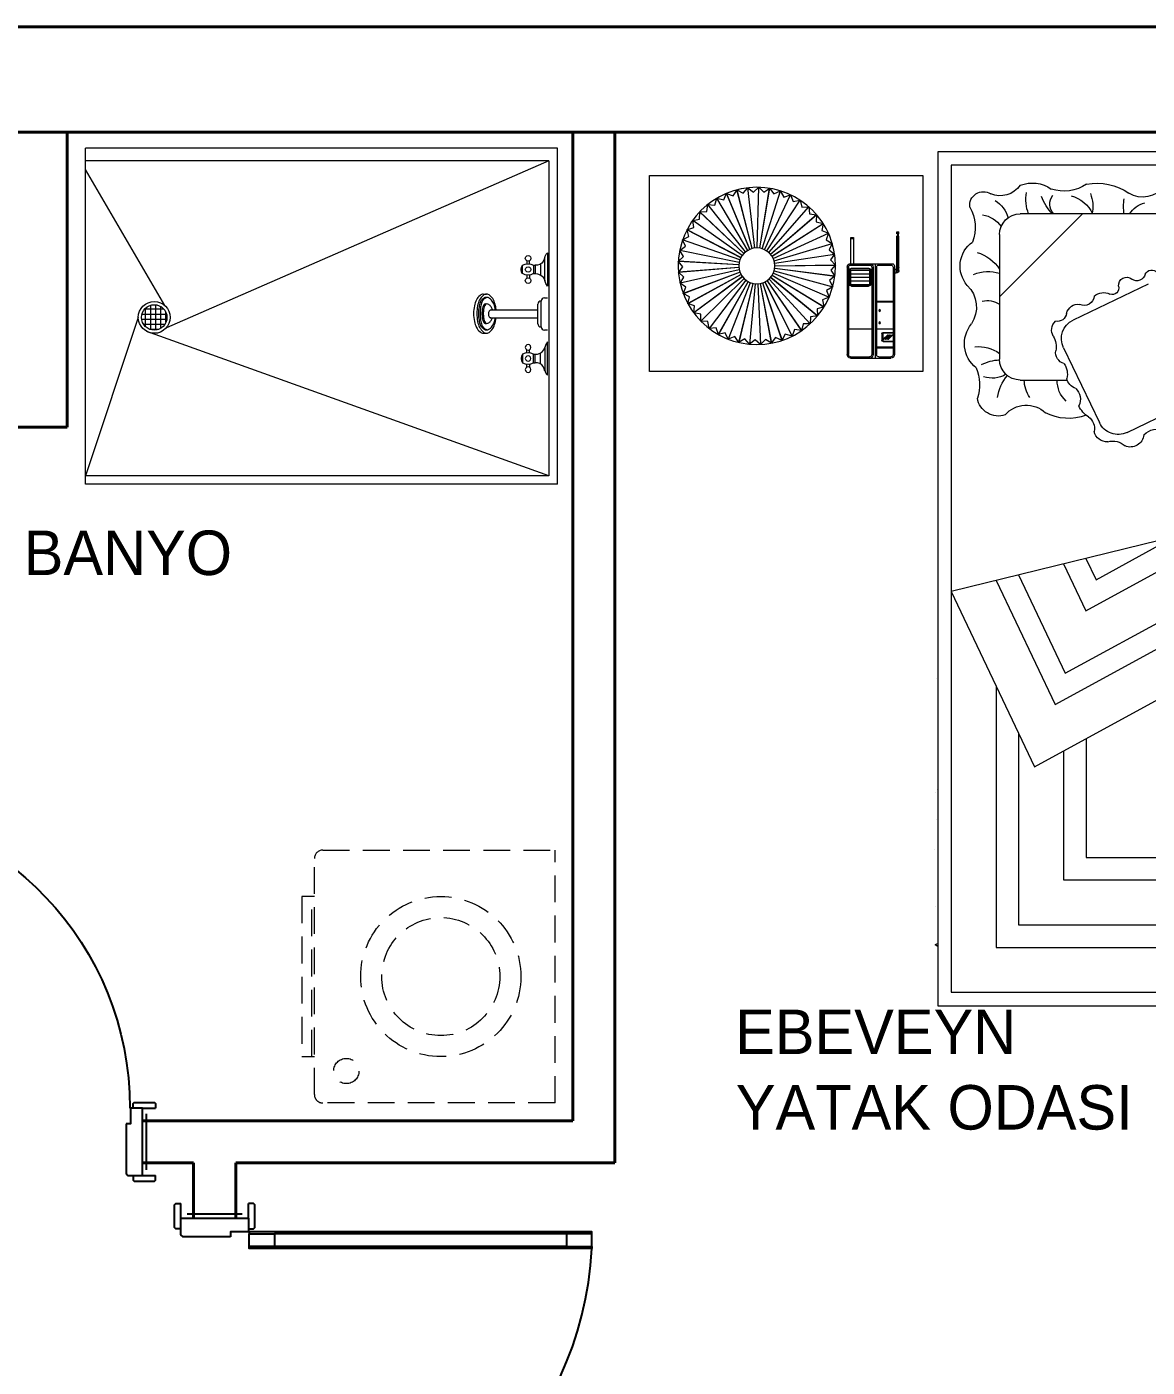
# Model space of a CAD drawing. Header units: millimetres. Extents: x 0 to 2111, y 0 to 1407.
# Drawn here: x 1531.1 to 1796.9, y 1088.6 to 1406.7 of the extents above; entities that cross this region are included whole.
import ezdxf

# ---------------------------------------------------------------- set-up
doc = ezdxf.new("R2010")
doc.units = ezdxf.units.MM
doc.linetypes.add('DASHED2', pattern=[9.525, 6.35, -3.175])
for name, color, linetype, lineweight in [('duvar_40', 255, 'Continuous', 40), ('KAPI_ALFA', 252, 'Continuous', 25), ('TEF', 252, 'Continuous', 13), ('tefriş-mobilyaaa', 250, 'Continuous', 15), ('yazı', 255, 'Continuous', 20)]:
    doc.layers.add(name, color=color, linetype=linetype, lineweight=lineweight)
doc.styles.get("Standard").update_dxf_attribs({"font": 'EtrFont'})

# ---------------------------------------------------------------- blocks, each defined once
blk = doc.blocks.new('11')
at = {"layer": 'TEF'}
h = blk.add_hatch(dxfattribs=at)
h.set_pattern_fill('NET', color=256, scale=0.380158, angle=180, style=0, pattern_type=2)
h.set_pattern_definition([(-270, (-9224.0839, 7427.8877), (-1.20700196, -2e-16), []), (-180, (-9224.0839, 7427.8877), (1e-16, -1.20700196), [])])
h.paths.add_polyline_path([(1561.32, 1334.73), (1561.79, 1334.77), (1562.25, 1334.88), (1562.69, 1335.06), (1563.09, 1335.31), (1563.45, 1335.62), (1563.76, 1335.98), (1564.01, 1336.38), (1564.19, 1336.82), (1564.3, 1337.28), (1564.34, 1337.76), (1564.3, 1338.23), (1564.19, 1338.69), (1564.01, 1339.13), (1563.76, 1339.53), (1563.45, 1339.89), (1563.09, 1340.2), (1562.69, 1340.45), (1562.25, 1340.63), (1561.79, 1340.74), (1561.32, 1340.78), (1560.84, 1340.74), (1560.38, 1340.63), (1559.94, 1340.45), (1559.54, 1340.2), (1559.18, 1339.89), (1558.87, 1339.53), (1558.62, 1339.13), (1558.44, 1338.69), (1558.33, 1338.23), (1558.29, 1337.76), (1558.33, 1337.28), (1558.44, 1336.82), (1558.62, 1336.38), (1558.87, 1335.98), (1559.18, 1335.62), (1559.54, 1335.31), (1559.94, 1335.06), (1560.38, 1334.88), (1560.84, 1334.77)])
for p, q in [((1544.97, 1298.16), (1544.97, 1377.89)), ((1656.98, 1377.89), (1544.97, 1377.89)), ((1656.98, 1298.16), (1656.98, 1377.89)), ((1654.98, 1374.89), (1544.97, 1374.89)), ((1654.98, 1374.89), (1564.2, 1335.31)), ((1654.98, 1374.89), (1654.98, 1300.16)), ((1656.98, 1300.16), (1656.98, 1374.89)), ((1656.98, 1300.16), (1656.98, 1374.89)), ((1563.84, 1340.57), (1544.97, 1372.89)), ((1639.4, 1343.28), (1640.17, 1343.28)), ((1653.89, 1342.42), (1654.66, 1342.42)), ((1639.78, 1340.96), (1640.1, 1340.96)), ((1652.35, 1339.49), (1641.13, 1339.49)), ((1652.35, 1336.26), (1652.35, 1340.88)), ((1653.12, 1341.65), (1653.12, 1341.65)), ((1653.12, 1335.49), (1653.12, 1341.65)), ((1557.53, 1337.76), (1544.97, 1300.16)), ((1639.85, 1336.35), (1640.17, 1336.35)), ((1641.15, 1337.65), (1652.35, 1337.65)), ((1654.98, 1300.16), (1559.52, 1334.42)), ((1639.4, 1334.04), (1640.17, 1334.04)), ((1653.12, 1335.49), (1653.12, 1335.49)), ((1654.66, 1334.72), (1653.89, 1334.72)), ((1654.98, 1300.16), (1544.97, 1300.16)), ((1656.98, 1298.16), (1544.97, 1298.16)), ((1656.98, 1298.15), (1656.98, 1298.16))]:
    blk.add_line(p, q, dxfattribs=at)
at = {"layer": 'TEF', "flags": 128}
for points in [[(1651.35, 1348.14), (1650.71, 1347.89), (1650.03, 1347.81), (1649.35, 1347.89), (1648.71, 1348.14), (1648.71, 1350.13), (1649.35, 1350.37), (1650.03, 1350.46), (1650.71, 1350.37), (1651.35, 1350.13), (1651.35, 1348.14), (1651.68, 1348.14), (1652.3, 1348.1), (1652.87, 1347.89), (1653.37, 1347.53), (1653.76, 1347.05), (1654, 1346.49), (1654, 1351.78), (1654.05, 1352.29), (1654.28, 1352.75), (1654.66, 1353.1), (1654.66, 1345.17), (1654.26, 1345.79), (1654, 1346.49)], [(1654, 1352.11), (1653.88, 1351.56)], [(1648.38, 1349.13), (1648.46, 1349.66)], [(1648.46, 1348.61), (1648.38, 1349.13)], [(1648.46, 1349.66), (1648.71, 1350.13)], [(1649.7, 1351.21), (1649.7, 1350.44)], [(1650.36, 1350.44), (1650.36, 1351.21)], [(1651.35, 1350.13), (1651.68, 1350.13)], [(1652.25, 1350.16), (1651.68, 1350.13)], [(1651.68, 1350.13), (1651.68, 1348.14)], [(1652.78, 1350.33), (1652.25, 1350.16)], [(1653.25, 1350.64), (1652.78, 1350.33)], [(1653.01, 1350.46), (1653.01, 1347.81)], [(1653.63, 1351.06), (1653.25, 1350.64)], [(1653.88, 1351.56), (1653.63, 1351.06)], [(1648.71, 1348.14), (1648.46, 1348.61)], [(1649.7, 1347.83), (1649.7, 1347.06)], [(1650.36, 1347.83), (1650.36, 1347.06)], [(1651.35, 1329), (1650.71, 1329.24), (1650.03, 1329.33), (1649.35, 1329.24), (1648.71, 1329), (1648.71, 1327.01), (1649.35, 1326.77), (1650.03, 1326.68), (1650.71, 1326.77), (1651.35, 1327.01), (1651.35, 1329), (1651.68, 1329), (1652.3, 1329.04), (1652.87, 1329.25), (1653.37, 1329.61), (1653.76, 1330.09), (1654, 1330.65), (1654, 1325.36), (1654.05, 1324.85), (1654.28, 1324.39), (1654.66, 1324.04), (1654.66, 1331.97), (1654.26, 1331.35), (1654, 1330.65)], [(1649.7, 1329.31), (1649.7, 1330.08)], [(1650.36, 1329.31), (1650.36, 1330.08)], [(1648.46, 1328.53), (1648.38, 1328.01)], [(1648.38, 1328.01), (1648.46, 1327.48)], [(1648.71, 1329), (1648.46, 1328.53)], [(1648.46, 1327.48), (1648.71, 1327.01)], [(1649.7, 1325.93), (1649.7, 1326.7)], [(1650.36, 1326.7), (1650.36, 1325.93)], [(1651.35, 1327.01), (1651.68, 1327.01)], [(1651.68, 1327.01), (1651.68, 1329)], [(1652.25, 1326.98), (1651.68, 1327.01)], [(1652.78, 1326.81), (1652.25, 1326.98)], [(1653.25, 1326.5), (1652.78, 1326.81)], [(1653.01, 1326.68), (1653.01, 1329.33)], [(1653.63, 1326.08), (1653.25, 1326.5)], [(1653.88, 1325.58), (1653.63, 1326.08)], [(1654, 1325.03), (1653.88, 1325.58)]]:
    blk.add_lwpolyline(points, dxfattribs=at)
for points in [[(1650.69, 1351.78), (1650.6, 1351.45), (1650.36, 1351.21), (1650.03, 1351.12), (1649.7, 1351.21), (1649.46, 1351.45), (1649.37, 1351.78), (1649.46, 1352.11), (1649.7, 1352.35), (1650.03, 1352.44), (1650.36, 1352.35), (1650.6, 1352.11)], [(1650.6, 1348.8), (1650.36, 1348.56), (1650.03, 1348.47), (1649.7, 1348.56), (1649.46, 1348.8), (1649.37, 1349.13), (1649.46, 1349.47), (1649.7, 1349.71), (1650.03, 1349.79), (1650.36, 1349.71), (1650.6, 1349.47), (1650.69, 1349.13)], [(1650.69, 1346.49), (1650.6, 1346.16), (1650.36, 1345.92), (1650.03, 1345.83), (1649.7, 1345.92), (1649.46, 1346.16), (1649.37, 1346.49), (1649.46, 1346.82), (1649.7, 1347.06), (1650.03, 1347.15), (1650.36, 1347.06), (1650.6, 1346.82)], [(1650.69, 1330.65), (1650.6, 1330.98), (1650.36, 1331.22), (1650.03, 1331.31), (1649.7, 1331.22), (1649.46, 1330.98), (1649.37, 1330.65), (1649.46, 1330.32), (1649.7, 1330.08), (1650.03, 1329.99), (1650.36, 1330.08), (1650.6, 1330.32)], [(1650.6, 1328.34), (1650.36, 1328.58), (1650.03, 1328.67), (1649.7, 1328.58), (1649.46, 1328.34), (1649.37, 1328.01), (1649.46, 1327.67), (1649.7, 1327.43), (1650.03, 1327.34), (1650.36, 1327.43), (1650.6, 1327.67), (1650.69, 1328.01)], [(1650.69, 1325.36), (1650.6, 1325.69), (1650.36, 1325.93), (1650.03, 1326.02), (1649.7, 1325.93), (1649.46, 1325.69), (1649.37, 1325.36), (1649.46, 1325.03), (1649.7, 1324.79), (1650.03, 1324.7), (1650.36, 1324.79), (1650.6, 1325.03)]]:
    blk.add_lwpolyline(points, close=True, dxfattribs=at)
for points in [[(1639.4, 1343.28, 0.174705), (1638.62, 1342.99, 0.104203), (1637.76, 1341.92, 0.064948), (1637.28, 1340.53, 0.051099), (1637.09, 1338.66, 0.051099), (1637.28, 1336.79, 0.064948), (1637.76, 1335.39, 0.104203), (1638.62, 1334.32, 0.174705), (1639.4, 1334.04, 0.174705)], [(1642.44, 1339.49, 0.028343), (1642.29, 1340.53, 0.064948), (1641.8, 1341.92, 0.104203), (1640.95, 1342.99, 0.174705), (1640.17, 1343.28, 0.174705), (1639.39, 1342.99, 0.104203), (1638.53, 1341.92, 0.064948), (1638.05, 1340.53, 0.051099), (1637.86, 1338.66, 0.051099), (1638.05, 1336.79, 0.064948), (1638.53, 1335.39, 0.104203), (1639.39, 1334.32, 0.174705), (1640.17, 1334.04, 0.174705)], [(1642.27, 1339.49, 0.026337), (1642.14, 1340.21, 0.070604), (1641.69, 1341.38, 0.106221), (1640.91, 1342.26, 0.160936), (1640.17, 1342.51, 0.160936), (1639.42, 1342.26, 0.075373), (1638.83, 1341.67, 0.070604)], [(1640.36, 1342.49, 0.121997), (1639.8, 1342.26, 0.075373), (1639.21, 1341.67, 0.070604)], [(1638.83, 1341.67, 0.02796), (1638.7, 1341.38, 0.054131), (1638.38, 1340.23, 0.041072), (1638.25, 1338.66, 0.041072), (1638.38, 1337.09, 0.054131), (1638.7, 1335.94, 0.02796), (1638.83, 1335.65, 0.203453)], [(1639.21, 1341.67, 0.02796), (1639.08, 1341.38, 0.054131), (1638.76, 1340.23, 0.041072), (1638.63, 1338.66, 0.041072), (1638.76, 1337.09, 0.054131), (1639.08, 1335.94, 0.02796), (1639.21, 1335.65, 0.203453)], [(1639.85, 1340.97, 0.22708), (1639.61, 1340.85, 0.089204), (1639.3, 1340.29, 0.046169), (1639.14, 1339.6, 0.034314), (1639.08, 1338.66, 0.034314), (1639.14, 1337.71, 0.046169), (1639.3, 1337.02, 0.089204), (1639.61, 1336.46, 0.22708), (1639.85, 1336.35, 0.22708)], [(1640.17, 1340.97, 0.22708), (1639.93, 1340.85, 0.089204), (1639.62, 1340.29, 0.046169), (1639.46, 1339.6, 0.034314), (1639.4, 1338.66, 0.034314), (1639.46, 1337.71, 0.046169), (1639.62, 1337.02, 0.089204), (1639.93, 1336.46, 0.22708), (1640.17, 1336.35, 0.22708)], [(1641.6, 1339.49, 0.006212), (1641.58, 1339.58, 0.079812), (1641.26, 1340.29, 0.107118), (1640.72, 1340.81, 0.139889), (1640.17, 1340.97, 0.139889)], [(1641.21, 1339.49, 0.028587), (1641.17, 1339.5, 0.150287), (1640.97, 1339.43, 0.107039), (1640.77, 1339.22, 0.075185), (1640.65, 1338.94, 0.06193), (1640.61, 1338.57, 0.06193), (1640.65, 1338.2, 0.075185), (1640.77, 1337.92, 0.107039), (1640.97, 1337.71, 0.150287), (1641.17, 1337.64, 0.150287)], [(1640.17, 1334.04, 0.174705), (1640.95, 1334.32, 0.104203), (1641.8, 1335.39, 0.064948), (1642.29, 1336.79, 0.023547), (1642.42, 1337.65, 0.051099)], [(1640.17, 1334.81, 0.160936), (1640.91, 1335.05, 0.106221), (1641.69, 1335.94, 0.070604), (1642.14, 1337.11, 0.019883), (1642.24, 1337.65, 0.056881)], [(1640.17, 1336.35, 0.139889), (1640.72, 1336.51, 0.107118), (1641.26, 1337.02, 0.069986), (1641.55, 1337.65, 0.067459)], [(1641.14, 1337.73, 0.018226), (1641.17, 1337.73, 0.148411)], [(1641.17, 1337.73, 0.018466), (1641.2, 1337.73, 0.107039)], [(1641.17, 1337.73, 0.018226), (1641.19, 1337.73, 0.107108)], [(1638.83, 1335.65, 0.075373), (1639.42, 1335.05, 0.160936), (1640.17, 1334.81, 0.160936)], [(1639.21, 1335.65, 0.075373), (1639.8, 1335.05, 0.160936), (1640.55, 1334.81, 0.160936)], [(1639.79, 1334.81, 0.059368), (1639.95, 1334.83, 0.097163)]]:
    blk.add_lwpolyline(points, format="xyb", dxfattribs=at)
at = {"layer": 'TEF'}
for radius in [3.78, 3.02]:
    blk.add_circle((1561.32, 1337.76), radius, dxfattribs=at)
for centre, start, end in [((1653.89, 1341.65), 90, 180), ((1653.12, 1340.88), 90, 180), ((1653.12, 1336.26), 180, 270), ((1653.89, 1335.49), 180, 270)]:
    blk.add_arc(centre, 0.77, start, end, dxfattribs=at)
blk = doc.blocks.new('ebv_yatak')
at = {"layer": 'tefriş-mobilyaaa'}
for p, q in [((-150, 190), (0, 190)), ((0, 190), (0, 0)), ((-147, 187), (-3, 187)), ((-3, 187), (-3, 3)), ((64.148617, 184.742437), (3.28939, 184.742437)), ((3.28939, 184.742437), (3.28939, 141.128616)), ((39.835055, 182.090483), (38.69872, 180.981861)), ((40.139182, 168.593902), (39.806425, 182.089801)), ((40.994292, 181.036582), (39.806425, 182.089801)), ((40.145726, 168.594058), (39.835055, 182.090483)), ((40.696664, 168.568708), (42.245412, 181.979576)), ((40.703166, 168.567952), (42.273859, 181.976267)), ((42.273859, 181.976267), (40.994292, 181.036582)), ((43.27514, 180.771288), (42.245412, 181.979576)), ((64.148617, 141.128616), (64.148617, 184.742437)), ((30.625118, 179.218619), (30.248932, 177.676289)), ((38.03513, 167.934032), (30.6012, 179.202869)), ((32.16669, 178.939162), (30.6012, 179.202869)), ((38.040597, 167.937632), (30.625118, 179.218619)), ((32.753866, 180.414128), (32.16669, 178.939162)), ((38.521253, 168.208087), (32.727989, 180.401859)), ((34.241542, 179.922845), (32.727989, 180.401859)), ((38.527168, 168.210891), (32.753866, 180.414128)), ((35.02828, 181.301737), (34.241542, 179.922845)), ((39.040786, 168.41182), (35.000947, 181.29319)), ((36.433105, 180.608191), (35.000947, 181.29319)), ((37.40409, 181.864171), (36.433105, 180.608191)), ((39.583618, 168.541265), (37.375834, 181.859511)), ((38.69872, 180.981861), (37.375834, 181.859511)), ((39.590076, 168.54233), (37.40409, 181.864171)), ((41.245215, 168.466172), (44.645323, 181.530983)), ((41.251549, 168.464519), (44.673032, 181.523747)), ((41.774158, 168.288291), (46.959446, 180.752752)), ((41.780199, 168.285772), (46.985878, 180.741731)), ((42.273196, 168.038526), (49.142739, 179.660031)), ((42.278829, 168.035191), (49.167381, 179.645438)), ((44.673032, 181.523747), (43.27514, 180.771288)), ((45.496868, 180.191143), (44.645323, 181.530983)), ((46.985878, 180.741731), (45.496868, 180.191143)), ((47.616234, 179.307439), (46.959446, 180.752752)), ((49.167381, 179.645438), (47.616234, 179.307439)), ((49.591987, 178.137377), (49.142739, 179.660031)), ((-64.561378, 176.170923), (-18.361378, 176.170923)), ((-13.741378, 157.73989), (-32.172411, 176.170923)), ((28.525595, 176.158805), (26.948063, 175.980789)), ((37.200127, 167.197557), (26.948063, 175.980789)), ((37.20439, 167.202524), (26.966713, 176.002522)), ((26.966713, 176.002522), (27.030223, 174.416248)), ((28.68347, 177.738481), (28.525595, 176.158805)), ((37.591879, 167.594989), (28.661976, 177.719555)), ((30.248932, 177.676289), (28.661976, 177.719555)), ((37.596792, 167.599315), (28.68347, 177.738481)), ((42.732618, 167.72174), (51.152708, 178.274089)), ((42.737731, 167.717653), (51.175078, 178.256209)), ((43.14348, 167.344097), (52.950229, 176.621902)), ((43.147974, 167.339338), (52.969894, 176.601082)), ((51.175078, 178.256209), (49.591987, 178.137377)), ((51.385671, 176.70373), (51.152708, 178.274089)), ((52.969894, 176.601082), (51.385671, 176.70373)), ((52.962373, 175.034403), (52.950229, 176.621902)), ((27.030223, 174.416248), (25.492818, 174.020414)), ((36.8675, 166.749471), (25.492818, 174.020414)), ((36.87103, 166.754983), (25.508262, 174.044531)), ((25.508262, 174.044531), (25.791921, 172.482533)), ((43.497785, 166.912948), (54.500317, 174.735626)), ((43.501574, 166.90761), (54.516893, 174.712272)), ((54.516893, 174.712272), (52.962373, 175.034403)), ((54.291406, 173.161887), (54.500317, 174.735626)), ((55.785965, 172.626544), (54.291406, 173.161887)), ((-13.741378, 171.550923), (-13.741378, 143.830923)), ((8.620391, 171.743317), (8.620391, 172.158983)), ((8.622521, 172.153972), (8.620391, 172.153972)), ((8.620391, 164.608481), (8.620391, 171.205256)), ((8.641437, 171.732683), (8.641437, 172.10826)), ((8.641437, 171.194622), (8.641437, 171.225444)), ((8.641437, 164.595104), (8.641437, 171.194622)), ((8.673006, 171.726644), (8.673006, 172.102222)), ((8.673006, 171.218969), (8.673006, 171.249414)), ((8.673006, 164.587372), (8.673006, 171.188583)), ((8.725622, 171.720851), (8.725622, 172.096428)), ((8.725622, 171.243), (8.725622, 171.273114)), ((8.725622, 164.577137), (8.725622, 171.18279)), ((8.763518, 171.300483), (8.763518, 171.270441)), ((8.80325, 171.716865), (8.80325, 171.298859)), ((8.937531, 171.716865), (8.937531, 171.298859)), ((8.977263, 171.300483), (8.977263, 171.270441)), ((9.015159, 171.720851), (9.015159, 172.096428)), ((9.015159, 171.243), (9.015159, 171.273114)), ((9.015159, 164.577137), (9.015159, 171.18279)), ((9.067775, 171.726644), (9.067775, 172.102222)), ((9.067775, 171.218969), (9.067775, 171.249414)), ((9.067775, 164.587372), (9.067775, 171.188583)), ((9.099344, 171.732683), (9.099344, 172.10826)), ((9.099344, 171.194622), (9.099344, 171.225444)), ((9.099344, 164.595104), (9.099344, 171.194622)), ((9.120391, 172.153972), (9.118261, 172.153972)), ((9.120391, 171.743317), (9.120391, 172.158983)), ((9.120391, 164.608481), (9.120391, 171.205256)), ((18.75947, 170.937236), (18.75947, 165.092781)), ((19.35947, 170.937236), (18.75947, 170.937236)), ((19.35947, 170.725166), (18.75947, 170.725166)), ((19.35947, 165.092781), (19.35947, 170.937236)), ((24.834791, 170.395299), (23.466049, 169.591033)), ((25.791921, 172.482533), (24.324567, 171.876586)), ((36.600471, 166.259453), (24.324567, 171.876586)), ((36.6032, 166.265403), (24.336504, 171.902618)), ((24.336504, 171.902618), (24.834791, 170.395299)), ((43.788639, 166.436685), (55.772801, 172.651978)), ((43.791648, 166.430872), (55.785965, 172.626544)), ((44.010379, 165.924579), (56.742914, 170.411511)), ((44.012549, 165.918403), (56.75241, 170.384493)), ((55.346901, 171.122629), (55.772801, 172.651978)), ((56.75241, 170.384493), (55.346901, 171.122629)), ((56.108314, 168.95632), (56.742914, 170.411511)), ((24.177462, 168.195171), (22.933973, 167.208239)), ((36.282621, 165.192403), (22.933973, 167.208239)), ((36.283604, 165.198874), (22.938273, 167.236553)), ((22.938273, 167.236553), (23.83273, 165.924972)), ((36.404238, 165.737041), (23.466049, 169.591033)), ((36.406112, 165.743313), (23.474247, 169.618472)), ((23.474247, 169.618472), (24.177462, 168.195171)), ((44.158689, 165.386596), (57.391772, 168.057835)), ((44.159979, 165.380178), (57.397416, 168.029758)), ((57.397416, 168.029758), (56.108314, 168.95632)), ((56.560825, 166.705125), (57.391772, 168.057835)), ((8.620391, 164.336255), (8.620391, 164.552152)), ((8.620391, 163.492781), (8.620391, 164.279925)), ((8.631442, 164.562096), (8.631442, 164.597807)), ((8.631442, 164.28987), (8.631442, 164.32558)), ((8.641437, 164.322877), (8.641437, 164.559532)), ((8.641437, 163.492781), (8.641437, 164.287306)), ((8.673006, 164.315146), (8.673006, 164.551801)), ((8.673006, 163.492781), (8.673006, 164.279574)), ((8.725622, 164.30491), (8.725622, 164.541565)), ((8.725622, 163.492781), (8.725622, 164.269339)), ((9.015159, 164.30491), (9.015159, 164.541565)), ((9.015159, 163.492781), (9.015159, 164.269339)), ((9.067775, 164.315146), (9.067775, 164.551801)), ((9.067775, 163.492781), (9.067775, 164.279574)), ((9.099344, 164.322877), (9.099344, 164.559532)), ((9.099344, 163.492781), (9.099344, 164.287306)), ((9.10934, 164.562096), (9.10934, 164.597807)), ((9.10934, 164.28987), (9.10934, 164.32558)), ((9.120391, 164.336255), (9.120391, 164.552152)), ((9.120391, 163.842781), (9.120391, 164.279925)), ((9.620391, 164.592781), (9.620391, 163.892781)), ((9.920391, 164.292781), (9.920391, 144.892781)), ((15.171222, 165.092781), (10.120391, 165.092781)), ((13.13114, 164.792781), (10.420391, 164.792781)), ((13.63114, 164.292781), (13.63114, 144.892781)), ((13.93114, 165.092781), (13.93114, 144.092781)), ((14.371222, 164.292781), (14.371222, 163.723011)), ((14.671222, 164.292781), (14.671222, 144.892781)), ((18.75947, 165.092781), (15.171222, 165.092781)), ((19.371222, 164.792781), (15.171222, 164.792781)), ((19.171222, 164.092781), (15.371222, 164.092781)), ((19.35947, 165.092781), (18.75947, 165.092781)), ((19.371222, 165.092781), (19.35947, 165.092781)), ((19.871222, 164.292781), (19.871222, 144.892781)), ((20.171222, 164.292781), (20.171222, 144.892781)), ((23.83273, 165.924972), (22.738696, 164.774585)), ((36.237986, 164.636139), (22.738696, 164.774585)), ((36.238059, 164.642684), (22.739013, 164.803221)), ((22.739013, 164.803221), (23.807303, 163.628889)), ((36.270364, 164.085568), (22.880348, 162.365839)), ((36.271203, 164.079076), (22.884019, 162.337437)), ((44.224432, 164.268661), (57.679396, 163.166869)), ((44.224961, 164.275185), (57.68171, 163.195413)), ((44.230684, 164.833208), (57.706748, 165.636761)), ((44.231068, 164.826673), (57.708429, 165.608172)), ((57.708429, 165.608172), (56.560825, 166.705125)), ((56.695626, 164.412861), (57.706748, 165.636761)), ((57.679396, 163.166869), (56.695626, 164.412861)), ((8.620391, 163.542781), (8.620391, 163.442781)), ((9.120391, 163.492781), (8.620391, 163.492781)), ((9.220391, 163.142781), (8.920391, 163.142781)), ((9.220391, 163.842781), (9.120391, 163.842781)), ((9.120391, 163.492781), (9.120391, 163.842781)), ((9.220391, 163.852781), (9.220391, 163.842781)), ((9.220391, 163.842781), (9.220391, 163.142781)), ((9.220391, 163.142781), (9.220391, 163.132781)), ((9.620391, 163.892781), (9.260391, 163.892781)), ((9.620391, 163.092781), (9.260391, 163.092781)), ((9.620391, 163.892781), (9.620391, 163.092781)), ((9.620391, 163.092781), (9.620391, 144.892781)), ((14.371222, 163.723011), (14.371222, 145.323011)), ((14.871222, 163.592781), (14.871222, 160.592781)), ((14.961222, 163.592781), (14.961222, 160.592781)), ((19.381222, 163.652781), (15.161222, 163.652781)), ((15.161222, 163.652781), (15.161222, 160.482781)), ((19.381222, 162.860281), (15.161222, 162.860281)), ((19.381222, 162.067781), (15.161222, 162.067781)), ((19.381222, 161.275281), (15.161222, 161.275281)), ((19.171222, 164.002781), (15.371222, 164.002781)), ((19.381222, 163.652781), (19.381222, 162.067781)), ((19.381222, 162.067781), (19.381222, 160.482781)), ((19.581222, 163.592781), (19.581222, 160.592781)), ((19.671222, 163.592781), (19.671222, 160.592781)), ((22.880348, 162.365839), (24.101676, 161.351612)), ((23.807303, 163.628889), (22.884019, 162.337437)), ((36.37989, 163.53837), (23.359525, 159.971847)), ((36.381625, 163.532058), (23.367113, 159.944233)), ((24.101676, 161.351612), (23.367113, 159.944233)), ((36.564506, 163.01174), (24.167217, 157.667842)), ((36.567102, 163.005731), (24.178575, 157.641552)), ((36.820617, 162.515929), (25.287705, 155.498668)), ((36.824024, 162.51034), (25.302612, 155.474215)), ((37.14324, 162.060587), (26.69918, 153.506547)), ((37.147392, 162.055526), (26.717344, 153.484406)), ((37.526094, 161.654577), (28.374167, 151.730251)), ((37.53091, 161.650143), (28.395236, 151.710854)), ((37.961728, 161.305801), (30.280066, 150.204356)), ((37.967114, 161.30208), (30.30363, 150.18808)), ((42.196441, 161.107478), (48.806934, 149.336693)), ((42.202146, 161.110687), (48.831893, 149.350736)), ((42.662765, 161.414012), (50.847102, 150.677783)), ((42.667967, 161.417985), (50.869863, 150.695163)), ((43.081889, 161.782464), (52.680771, 152.289758)), ((43.086488, 161.787122), (52.700892, 152.310137)), ((43.445656, 162.205661), (54.272252, 154.141243)), ((43.449562, 162.210913), (54.289341, 154.164224)), ((43.746986, 162.675365), (55.590568, 156.196201)), ((43.750122, 162.68111), (55.604292, 156.221337)), ((43.980012, 163.182436), (56.610058, 158.414634)), ((43.982319, 163.188562), (56.620151, 158.441436)), ((44.1402, 163.717002), (57.310881, 160.753364)), ((44.141632, 163.72339), (57.317146, 160.781309)), ((56.510095, 162.124144), (57.68171, 163.195413)), ((57.310881, 160.753364), (56.510095, 162.124144)), ((-46.801879, 160.549087), (-30.140144, 152.555528)), ((19.381222, 160.482781), (15.161222, 160.482781)), ((19.171222, 160.182781), (15.371222, 160.182781)), ((19.171222, 160.092781), (15.371222, 160.092781)), ((23.359525, 159.971847), (24.71012, 159.137466)), ((24.71012, 159.137466), (24.178575, 157.641552)), ((38.441663, 161.021047), (32.379781, 148.958561)), ((38.447514, 161.018113), (32.40538, 148.945722)), ((38.956557, 160.805859), (34.632442, 148.017113)), ((38.96276, 160.803768), (34.659579, 148.007962)), ((39.496388, 160.664425), (36.994205, 147.398337)), ((39.502822, 160.663217), (37.022352, 147.393052)), ((40.05065, 160.599497), (39.419101, 147.114277)), ((40.057189, 160.599196), (39.447709, 147.112961)), ((40.608554, 160.612339), (41.859931, 147.170462)), ((40.615072, 160.612951), (41.888444, 147.17314)), ((41.159242, 160.702702), (44.269188, 147.565798)), ((41.16561, 160.704215), (44.29705, 147.572418)), ((41.691993, 160.868826), (46.599977, 148.29259)), ((41.69809, 160.87121), (46.626647, 148.303024)), ((55.19864, 157.734607), (56.620151, 158.441436)), ((56.007841, 159.883523), (57.317146, 160.781309)), ((56.610058, 158.414634), (56.007841, 159.883523)), ((13.93114, 156.792781), (9.620391, 156.792781)), ((13.93114, 156.592781), (9.620391, 156.592781)), ((24.167217, 157.667842), (25.620792, 157.029548)), ((25.287705, 155.498668), (26.815968, 155.068884)), ((25.620792, 157.029548), (25.302612, 155.474215)), ((26.815968, 155.068884), (26.717344, 153.484406)), ((54.098243, 155.719223), (55.604292, 156.221337)), ((54.272252, 154.141243), (54.098243, 155.719223)), ((55.590568, 156.196201), (55.19864, 157.734607)), ((26.69918, 153.506547), (28.272383, 153.293638)), ((28.272383, 153.293638), (28.395236, 151.710854)), ((50.847102, 150.677783), (51.114784, 152.242598)), ((51.114784, 152.242598), (52.700892, 152.310137)), ((52.680771, 152.289758), (52.728069, 153.876598)), ((52.728069, 153.876598), (54.289341, 154.164224)), ((13.93114, 150.592781), (9.620391, 150.592781)), ((12.120391, 149.792781), (9.620391, 149.792781)), ((12.120391, 149.742781), (9.620391, 149.742781)), ((11.051877, 148.210044), (10.045055, 149.216866)), ((11.122588, 148.280754), (10.115766, 149.287576)), ((11.561877, 148.210044), (10.555055, 149.216866)), ((11.632588, 148.280754), (10.625766, 149.287576)), ((12.069279, 148.210044), (11.062457, 149.216866)), ((12.139989, 148.280754), (11.133167, 149.287576)), ((12.220391, 149.642781), (12.220391, 147.942781)), ((12.420391, 149.492781), (12.420391, 148.092781)), ((20.171222, 150.592781), (14.371222, 150.592781)), ((28.374167, 151.730251), (29.961691, 151.738363)), ((29.961691, 151.738363), (30.30363, 150.18808)), ((30.280066, 150.204356), (31.851012, 150.433329)), ((31.851012, 150.433329), (32.40538, 148.945722)), ((32.379781, 148.958561), (33.903571, 149.403939)), ((33.903571, 149.403939), (34.659579, 148.007962)), ((46.599977, 148.29259), (47.288612, 149.723003)), ((47.288612, 149.723003), (48.831893, 149.350736)), ((48.806934, 149.336693), (49.289792, 150.849025)), ((49.289792, 150.849025), (50.869863, 150.695163)), ((-27.9731, 146.391705), (-35.966659, 129.72997)), ((12.120391, 147.842781), (9.620391, 147.842781)), ((12.120391, 147.792781), (9.620391, 147.792781)), ((13.93114, 146.592781), (9.620391, 146.592781)), ((13.93114, 146.392781), (9.620391, 146.392781)), ((13.13114, 146.392781), (10.420391, 146.392781)), ((34.632442, 148.017113), (36.079419, 148.670227)), ((36.079419, 148.670227), (37.022352, 147.393052)), ((36.994205, 147.398337), (38.336204, 148.246476)), ((38.336204, 148.246476), (39.447709, 147.112961)), ((39.419101, 147.114277), (40.630001, 148.140932)), ((40.630001, 148.140932), (41.888444, 147.17314)), ((41.859931, 147.170462), (42.916164, 148.35565)), ((42.916164, 148.35565), (44.29705, 147.572418)), ((44.269188, 147.565798), (45.150195, 148.886451)), ((45.150195, 148.886451), (46.626647, 148.303024)), ((13.13114, 144.392781), (10.420391, 144.392781)), ((15.171222, 144.092781), (10.420391, 144.092781)), ((14.371222, 145.323011), (14.371222, 144.892781)), ((19.371222, 144.392781), (15.171222, 144.392781)), ((19.371222, 144.092781), (15.171222, 144.092781)), ((3.28939, 141.128616), (64.148617, 141.128616)), ((-18.361378, 139.210923), (-28.812016, 139.210923)), ((-42.130482, 127.562926), (-58.792218, 135.556484)), ((-147, 127.577244), (-3, 92.176161)), ((-26.098541, 67.030884), (-128.870498, 123.120271)), ((-21.522887, 53.141285), (-147, 121.622362)), ((-28.386368, 73.975684), (-109.87845, 118.45125)), ((-32.962023, 87.865284), (-71.894356, 109.113208)), ((-35.210999, 94.788881), (-52.902309, 104.444187)), ((-32.956197, 99.540618), (-35.210999, 94.788881)), ((-28, 98.322182), (-32.962023, 87.865284)), ((-18, 95.863774), (-28.386368, 73.975684)), ((-13, 94.63457), (-26.098541, 67.030884)), ((-3, 92.176161), (-21.522887, 53.141285)), ((0.343192, 72.800312), (0.343192, 72.800312)), ((-13, 71.102299), (-13, 13)), ((-18, 60.565368), (-18, 18)), ((-33, 59.405097), (-33, 33)), ((-28, 56.676269), (-28, 28)), ((0.140849, 48.0335), (0.140849, 48.0335)), ((0.402166, 47.474486), (0.402166, 47.474486)), ((0.384047, 41.375623), (0.384047, 41.375623)), ((-33, 33), (-117, 33)), ((0.627244, 34.717746), (0.627244, 34.717746)), ((-28, 28), (-122, 28)), ((0.46114, 22.14866), (0.46114, 22.14866)), ((-18, 18), (-132, 18)), ((-13, 13), (-137, 13)), ((0.544148, 13.661315), (0, 13.870194)), ((0.544149, 13.661315), (0, 13.294282)), ((-3, 3), (-147, 3)), ((0, 0), (-150, 0))]:
    blk.add_line(p, q, dxfattribs=at)
for centre, radius in [((40.237776, 164.595117), 17.5), ((40.237776, 164.595117), 4), ((12.917994, 154.668287), 0.203517), ((12.917994, 151.955348), 0.203517), ((12.917994, 154.668287), 0.125178), ((12.917994, 151.955348), 0.125178)]:
    blk.add_circle(centre, radius, dxfattribs=at)
for centre, radius, start, end in [((-45.592037, 185.90355), 6.000055, 216.967096, 300.758174), ((-35.455314, 170.774649), 12.223634, 78.949664, 125.326882), ((-28.084943, 190.278923), 9.035179, 236.190681, 288.286795), ((-21.020262, 175.692371), 7.347264, 68.609182, 125.147335), ((-13.905804, 185.565985), 5.372385, 214.364485, 293.210759), ((-52.615566, 177.825175), 11.271406, 351.560478, 8.763044), ((-26.459198, 177.869811), 8.032666, 159.485498, 192.210118), ((-27.870966, 173.175617), 7.227462, 104.36679, 155.516326), ((-28.116519, 178.351932), 3.18475, 316.777846, 37.802468), ((-32.673555, 183.579538), 10.240898, 313.661257, 339.840184), ((-27.989693, 179.335161), 8.386477, 337.833316, 11.023101), ((-8.940531, 173.239854), 7.053495, 122.908556, 162.893762), ((-10.147018, 178.076337), 3.034396, 351.956493, 122.748208), ((-47.74539, 172.834371), 6.061928, 33.395215, 73.738287), ((-18.361378, 171.550923), 4.62, 0, 90), ((-8.910498, 169.81012), 6.269569, 99.808847, 145.834777), ((0.499957, 173.17096), 8.859133, 149.616729, 201.58141), ((8.62735, 172.158983), 0.006959, 104.842203, 180), ((8.62735, 172.158983), 0.006959, 180, 226.058164), ((8.62735, 172.118894), 0.006959, 180, 255.157797), ((8.62735, 171.743317), 0.006959, 180, 255.157797), ((8.62735, 171.205256), 0.006959, 180, 255.157797), ((8.62735, 172.158983), 0.006959, 226.058164, 255.157797), ((8.744106, 171.718395), 0.462755, 96.264074, 104.842203), ((8.744106, 172.599571), 0.462755, 255.157797, 263.735926), ((8.744106, 172.559482), 0.462755, 255.157797, 263.735926), ((8.744106, 172.183905), 0.462755, 255.157797, 263.735926), ((8.744106, 171.645844), 0.462755, 255.157797, 257.181457), ((8.744106, 171.645844), 0.432755, 256.276039, 260.543746), ((8.744106, 171.645844), 0.462755, 257.181457, 263.735926), ((8.744106, 171.645844), 0.402755, 259.832158, 263.735926), ((8.744106, 171.645844), 0.432755, 260.543746, 263.735926), ((8.819275, 171.033583), 1.151679, 92.603259, 96.264074), ((8.819275, 173.284382), 1.151679, 263.735926, 267.396741), ((8.819275, 173.244293), 1.151679, 263.735926, 267.396741), ((8.819275, 172.868716), 1.151679, 263.735926, 267.396741), ((8.819275, 172.330655), 1.151679, 263.735926, 267.396741), ((8.819275, 172.330655), 1.121679, 263.735926, 267.396741), ((8.819275, 172.330655), 1.091679, 263.735926, 265.078674), ((8.819275, 172.330655), 1.061679, 264.939254, 266.989578), ((8.819275, 172.330655), 1.091679, 265.078674, 267.396741), ((8.819275, 172.330655), 1.031679, 266.901954, 267.396741), ((8.819275, 172.330655), 1.061679, 266.989578, 267.396741), ((8.870391, 169.909339), 2.277086, 90, 92.603259), ((8.870391, 174.408627), 2.277086, 267.396741, 270), ((8.870391, 174.368538), 2.277086, 267.396741, 270), ((8.870391, 173.992961), 2.277086, 267.396741, 268.310375), ((8.870391, 173.4549), 2.277086, 267.396741, 270), ((8.870391, 173.4549), 2.247086, 267.396741, 270), ((8.870391, 173.4549), 2.217086, 267.396741, 270), ((8.870391, 173.4549), 2.187086, 267.396741, 270), ((8.870391, 173.4549), 2.157086, 267.396741, 268.216351), ((8.870391, 173.992961), 2.277086, 268.310375, 270), ((8.870391, 173.4549), 2.157086, 268.216351, 270), ((8.870391, 169.909339), 2.277086, 87.396741, 90), ((8.870391, 174.408627), 2.277086, 270, 272.603259), ((8.870391, 174.368538), 2.277086, 270, 272.603259), ((8.870391, 173.992961), 2.277086, 270, 271.689625), ((8.870391, 173.4549), 2.157086, 270, 271.783649), ((8.870391, 173.4549), 2.187086, 270, 272.603259), ((8.870391, 173.4549), 2.217086, 270, 272.603259), ((8.870391, 173.4549), 2.247086, 270, 272.603259), ((8.870391, 173.4549), 2.277086, 270, 272.603259), ((8.870391, 173.992961), 2.277086, 271.689625, 272.603259), ((8.870391, 173.4549), 2.157086, 271.783649, 272.603259), ((8.921506, 172.330655), 1.031679, 272.603259, 273.098046), ((8.921506, 172.330655), 1.061679, 272.603259, 273.010422), ((8.921506, 172.330655), 1.091679, 272.603259, 274.921326), ((8.921506, 172.330655), 1.121679, 272.603259, 276.264074), ((8.921506, 171.033583), 1.151679, 83.735926, 87.396741), ((8.921506, 173.284382), 1.151679, 272.603259, 276.264074), ((8.921506, 173.244293), 1.151679, 272.603259, 276.264074), ((8.921506, 172.868716), 1.151679, 272.603259, 276.264074), ((8.921506, 172.330655), 1.151679, 272.603259, 276.264074), ((8.921506, 172.330655), 1.061679, 273.010422, 275.060746), ((8.921506, 172.330655), 1.091679, 274.921326, 276.264074), ((8.996676, 171.645844), 0.402755, 276.264074, 280.167842), ((8.996676, 171.645844), 0.432755, 276.264074, 279.456254), ((8.996676, 171.718395), 0.462755, 75.157797, 83.735926), ((8.996676, 172.599571), 0.462755, 276.264074, 284.842203), ((8.996676, 172.559482), 0.462755, 276.264074, 284.842203), ((8.996676, 172.183905), 0.462755, 276.264074, 284.842203), ((8.996676, 171.645844), 0.462755, 276.264074, 282.818543), ((8.996676, 171.645844), 0.432755, 279.456254, 283.723961), ((8.996676, 171.645844), 0.462755, 282.818543, 284.842203), ((9.113431, 172.158983), 0.006959, 0, 75.157797), ((9.113431, 172.158983), 0.006959, 284.842203, 0), ((9.113431, 172.118894), 0.006959, 284.842203, 0), ((9.113431, 171.743317), 0.006959, 284.842203, 0), ((9.113431, 171.205256), 0.006959, 284.842203, 0), ((-5.732704, 158.39507), 9.714208, 108.397518, 145.530635), ((-11.570285, 164.543216), 6.596464, 319.599903, 54.483085), ((8.870391, 165.426094), 0.896297, 285.355892, 285.355892), ((8.630391, 164.608481), 0.01, 180, 254.288743), ((8.630391, 164.552152), 0.01, 74.644108, 180), ((8.630391, 164.336255), 0.01, 180, 254.288743), ((8.630391, 164.279925), 0.01, 74.644108, 180), ((8.870391, 165.461665), 0.896297, 254.288743, 254.538204), ((8.870391, 165.189439), 0.896297, 254.288743, 254.538204), ((8.870391, 165.461665), 0.896297, 254.538204, 285.461796), ((8.870391, 165.189439), 0.896297, 254.538204, 285.461796), ((8.870391, 165.426094), 0.896297, 254.644108, 285.355892), ((8.870391, 165.153867), 0.896297, 254.644108, 285.355892), ((9.110391, 164.552152), 0.01, 0, 105.355892), ((9.110391, 164.279925), 0.01, 0, 105.355892), ((8.870391, 165.461665), 0.896297, 285.461796, 285.711257), ((8.870391, 165.189439), 0.896297, 285.461796, 285.711257), ((9.110391, 164.608481), 0.01, 285.711257, 0), ((9.110391, 164.336255), 0.01, 285.711257, 0), ((10.120391, 164.592781), 0.5, 90, 180), ((10.420391, 164.292781), 0.5, 90, 180), ((13.13114, 164.292781), 0.5, 0, 90), ((15.171222, 164.292781), 0.8, 90, 180), ((15.171222, 164.292781), 0.5, 90, 180), ((15.371222, 163.592781), 0.5, 90, 180), ((19.171222, 163.592781), 0.5, 0, 90), ((19.371222, 164.292781), 0.8, 0, 90), ((19.371222, 164.292781), 0.5, 0, 90), ((-47.643886, 161.962838), 1.709408, 27.201367, 135.57598), ((-44.328537, 163.124031), 1.83473, 191.946603, 307.319533), ((-42.052156, 160.248476), 1.833405, 354.962151, 129.413745), ((-11.19857, 155.723151), 7.660243, 65.111215, 109.387095), ((8.870391, 164.353506), 0.896297, 253.80392, 286.19608), ((8.920391, 163.442781), 0.3, 180, 270), ((9.260391, 163.852781), 0.04, 90, 180), ((9.260391, 163.132781), 0.04, 180, 270), ((15.371222, 163.592781), 0.41, 90, 180), ((19.171222, 163.592781), 0.41, 0, 90), ((-38.834786, 159.693262), 1.445828, 164.177566, 291.05669), ((-36.925882, 155.608934), 3.067733, 46.81691, 116.931023), ((-1.864659, 155.408001), 6.74844, 133.932916, 213.380279), ((15.371222, 160.592781), 0.5, 180, 270), ((15.371222, 160.592781), 0.41, 180, 270), ((19.171222, 160.592781), 0.5, 270, 0), ((19.171222, 160.592781), 0.41, 270, 0), ((-32.543276, 158.109322), 2.298411, 186.582799, 294.587251), ((-31.165346, 153.517191), 2.537393, 11.584663, 99.564576), ((-10.995624, 151.862797), 5.029067, 77.382924, 123.091442), ((-32.138534, 148.390095), 4.62, 334.370382, 64.370382), ((-26.569982, 154.389431), 2.14061, 189.754904, 280.288534), ((-28.072036, 150.302564), 2.733854, 330.642849, 46.42723), ((-12.770018, 147.33315), 6.841111, 307.853455, 39.613224), ((10.080411, 149.252221), 0.05, 45, 225), ((10.590411, 149.252221), 0.05, 45, 225), ((11.097812, 149.252221), 0.05, 45, 225), ((12.120391, 149.492781), 0.3, 0, 90), ((12.120391, 149.642781), 0.1, 0, 90), ((-22.281562, 146.704844), 4.087599, 146.477381, 193.914968), ((-9.053619, 138.705186), 7.94989, 84.193431, 126.133127), ((11.087232, 148.245399), 0.05, 225, 45), ((11.597232, 148.245399), 0.05, 225, 45), ((12.104634, 148.245399), 0.05, 225, 45), ((12.120391, 148.092781), 0.3, 270, 0), ((12.120391, 147.942781), 0.1, 270, 0), ((-28.82494, 145.362471), 2.600685, 286.43143, 7.942928), ((-18.361378, 143.830923), 4.62, 270, 0), ((-13.932653, 134.917194), 8.77295, 61.598244, 88.765114), ((10.420391, 144.892781), 0.8, 180, 270), ((10.420391, 144.892781), 0.5, 180, 270), ((13.13114, 144.892781), 0.5, 270, 0), ((15.171222, 144.892781), 0.8, 180, 270), ((15.171222, 144.892781), 0.5, 180, 270), ((19.371222, 144.892781), 0.5, 270, 0), ((19.371222, 144.892781), 0.8, 270, 0), ((-24.86872, 140.538409), 3.974804, 144.119988, 194.098054), ((-22.396141, 134.171139), 9.143804, 7.47185, 41.184595), ((-12.105568, 145.515386), 5.887105, 238.620287, 289.029275), ((0.781095, 138.205577), 10.067934, 158.279401, 197.699452), ((-28.428987, 134.945241), 3.301711, 133.238743, 206.306677), ((-31.519223, 140.066051), 2.839052, 286.9657, 349.941848), ((-32.377921, 138.887886), 5.780838, 311.17628, 3.203392), ((-26.286786, 139.329636), 7.041827, 325.688258, 359.034047), ((-13.495635, 135.964304), 4.756517, 251.499663, 350.077553), ((-36.505885, 135.767835), 5.604466, 301.878029, 335.929593), ((-29.1384, 142.130566), 11.449127, 250.090506, 297.006025), ((-19.696602, 127.482619), 6.146582, 40.244168, 133.653161), ((-48.804119, 124.157389), 4.104836, 44.086017, 114.211965), ((-40.132093, 131.72836), 4.62, 244.370382, 334.370382), ((-31.522692, 128.348635), 3.342144, 127.25911, 189.895105), ((-42.828532, 127.35669), 3.046516, 186.472305, 292.39482), ((-38.905498, 121.578566), 4.049732, 75.050184, 133.008548), ((-37.555461, 128.256942), 2.78252, 263.700472, 350.011324)]:
    blk.add_arc(centre, radius, start, end, dxfattribs=at)
blk = doc.blocks.new('hjgk')
at = {"layer": 'TEF', "linetype": 'DASHED2'}
for p, q in [((-60, -55.108808), (-60, 0)), ((0, 0), (-60, 0)), ((0, 0), (0, -55.108808)), ((-2, -57.108808), (-58, -57.108808)), ((-49, -57.108808), (-49, -60.108808)), ((-11, -60.108808), (-11, -57.108808)), ((-11, -57.69624), (-49, -57.69624)), ((-49, -60.108808), (-11, -60.108808))]:
    blk.add_line(p, q, dxfattribs=at)
for centre, radius in [((-30, -27.108808), 19), ((-30, -27.108808), 14), ((-7.586857, -49.521951), 3)]:
    blk.add_circle(centre, radius, dxfattribs=at)
for centre, start, end in [((-58, -55.108808), 180, 270), ((-2, -55.108808), 270, 0)]:
    blk.add_arc(centre, 2, start, end, dxfattribs=at)
blk = doc.blocks.new('juk')
at = {"layer": 'KAPI_ALFA'}
for p, q in [((0, 0), (-3.111111, 0)), ((78.222222, 0), (81.333333, 0)), ((-0.888889, -14.666667), (-0.888889, -1.333333)), ((79.111111, -14.666667), (79.111111, -1.333333)), ((0, -16), (-3.111111, -16)), ((78.222222, -16), (81.333333, -16)), ((3.288889, -83.112806), (3.288889, -21.511111)), ((5.955556, -83.112806), (5.955556, -21.511111))]:
    blk.add_line(p, q, dxfattribs=at)
at = {"layer": 'KAPI_ALFA', "flags": 128}
for points in [[(2.222222, 0), (2.222222, 1.066667), (1.955556, 1.333333), (-2.844444, 1.333333), (-3.111111, 1.066667), (-3.111111, 0)], [(76, 0), (76, 1.066667), (76.266667, 1.333333), (81.066667, 1.333333), (81.333333, 1.066667), (81.333333, 0)], [(2.222222, -16), (2.222222, -17.066667), (1.955556, -17.333333), (-2.844444, -17.333333), (-3.111111, -17.066667), (-3.111111, -16)], [(3.288889, -88.446139), (2.844444, -88.446139), (2.844444, -16.177778), (3.288889, -16.177778)], [(5.955556, -88.446139), (6.4, -88.446139), (6.4, -16.177778), (5.955556, -16.177778)], [(76, -16), (76, -17.066667), (76.266667, -17.333333), (81.066667, -17.333333), (81.333333, -17.066667), (81.333333, -16)]]:
    blk.add_lwpolyline(points, dxfattribs=at)
for points in [[(3.911111, -12.266667), (3.911111, -0.444444), (3.466667, 0), (0, 0), (0, -16), (2.844444, -16), (2.844444, -12.266667)], [(74.311111, -12.266667), (74.311111, -0.444444), (74.755556, 0), (78.222222, 0), (78.222222, -16), (75.377778, -16), (75.377778, -12.266667)], [(5.955556, -16.177778), (3.288889, -16.177778), (3.288889, -21.511111), (5.955556, -21.511111)], [(5.955556, -88.446139), (3.288889, -88.446139), (3.288889, -83.112806), (5.955556, -83.112806)]]:
    blk.add_lwpolyline(points, close=True, dxfattribs=at)
at = {"layer": 'KAPI_ALFA'}
blk.add_arc((2.844444, -16.177778), 72.355774, 272.816643, 0.140776, dxfattribs=at)
blk = doc.blocks.new('hnjtgyu')
at = {"layer": 'KAPI_ALFA'}
for p, q in [((-88, 0), (-91.5, 0)), ((0, 0), (3.5, 0)), ((-89, -14.5), (-89, -1.5)), ((1, -14.5), (1, -1.5)), ((-88, -16), (-91.5, -16)), ((0, -16), (3.5, -16)), ((-6.7, -91.501906), (-6.7, -22.2)), ((-3.7, -91.501906), (-3.7, -22.2))]:
    blk.add_line(p, q, dxfattribs=at)
at = {"layer": 'KAPI_ALFA', "flags": 128}
for points in [[(-85.5, 0), (-85.5, 1.2), (-85.8, 1.5), (-91.2, 1.5), (-91.5, 1.2), (-91.5, 0)], [(-2.5, 0), (-2.5, 1.2), (-2.2, 1.5), (3.2, 1.5), (3.5, 1.2), (3.5, 0)], [(-85.5, -16), (-85.5, -17.2), (-85.8, -17.5), (-91.2, -17.5), (-91.5, -17.2), (-91.5, -16)], [(-6.7, -97.501906), (-7.2, -97.501906), (-7.2, -16.2), (-6.7, -16.2)], [(-3.7, -97.501906), (-3.2, -97.501906), (-3.2, -16.2), (-3.7, -16.2)], [(-2.5, -16), (-2.5, -17.2), (-2.2, -17.5), (3.2, -17.5), (3.5, -17.2), (3.5, -16)]]:
    blk.add_lwpolyline(points, dxfattribs=at)
for points in [[(-83.6, -11.8), (-83.6, -0.5), (-84.1, 0), (-88, 0), (-88, -16), (-84.8, -16), (-84.8, -11.8)], [(-4.4, -11.8), (-4.4, -0.5), (-3.9, 0), (0, 0), (0, -16), (-3.2, -16), (-3.2, -11.8)], [(-6.7, -16.2), (-3.7, -16.2), (-3.7, -22.2), (-6.7, -22.2)], [(-6.7, -97.501906), (-3.7, -97.501906), (-3.7, -91.501906), (-6.7, -91.501906)]]:
    blk.add_lwpolyline(points, close=True, dxfattribs=at)
at = {"layer": 'KAPI_ALFA'}
blk.add_arc((-3.2, -16.2), 81.400246, 179.859224, 267.183357, dxfattribs=at)

msp = doc.modelspace()

# ---------------------------------------------------------------- linework, layer by layer
at = {"layer": 'duvar_40'}
for p, q in [((1360.648511, 1406.717937), (1945.645755, 1406.717937)), ((1360.648511, 1381.717937), (1945.645755, 1381.717937)), ((1540.648511, 1371.717937), (1540.648511, 1381.717937)), ((1660.648459, 1381.717937), (1660.642619, 1147.124227)), ((1670.648459, 1381.717937), (1670.643177, 1166.124051)), ((1540.648511, 1311.717937), (1540.648511, 1371.717937)), ((1520.648511, 1311.717937), (1540.648511, 1311.717937)), ((1670.643177, 1166.124051), (1670.643177, 1166.124579)), ((1670.643177, 1166.124051), (1670.643177, 1166.124579)), ((1670.643177, 1166.124051), (1670.643177, 1166.124579)), ((1670.643177, 1137.126866), (1670.643177, 1166.124579)), ((1660.642619, 1147.124227), (1558.528678, 1147.125314)), ((1558.528678, 1137.126866), (1570.648511, 1137.126866)), ((1558.528678, 1137.126866), (1570.648511, 1137.126866)), ((1570.648511, 1123.99067), (1570.648511, 1137.126866)), ((1580.648511, 1123.99067), (1580.648511, 1137.126866)), ((1580.648511, 1137.126866), (1670.643177, 1137.126866))]:
    msp.add_line(p, q, dxfattribs=at)

# ---------------------------------------------------------------- block references
msp.add_blockref('11', (0, 0))
at = {"layer": 'KAPI_ALFA', "xscale": -1, "rotation": 180}
msp.add_blockref('juk', (1480.306456, 1134.126179), dxfattribs=at)
at = {"layer": 'KAPI_ALFA', "rotation": 90}
msp.add_blockref('hnjtgyu', (1567.648511, 1123.99067), dxfattribs=at)
at = {"layer": 'TEF', "rotation": 270}
msp.add_blockref('hjgk', (1656.422351, 1151.341657), dxfattribs=at)
at = {"layer": 'tefriş-mobilyaaa', "xscale": -1.066667, "yscale": 1.066667, "zscale": 1.066667}
msp.add_blockref('ebv_yatak', (1747.233499, 1174.405462), dxfattribs=at)

# ---------------------------------------------------------------- texts
at = {"layer": 'yazı', "color": 40}
for s, p in [('BANYO', (1530.345726, 1276.622796)), ('EBEVEYN', (1699.149172, 1162.94769)), ('YATAK ODASI', (1699.32429, 1145.027178))]:
    msp.add_text(s, height=10.560384, rotation=360, dxfattribs=at).set_placement(p)

doc.saveas('drawing.dxf')
